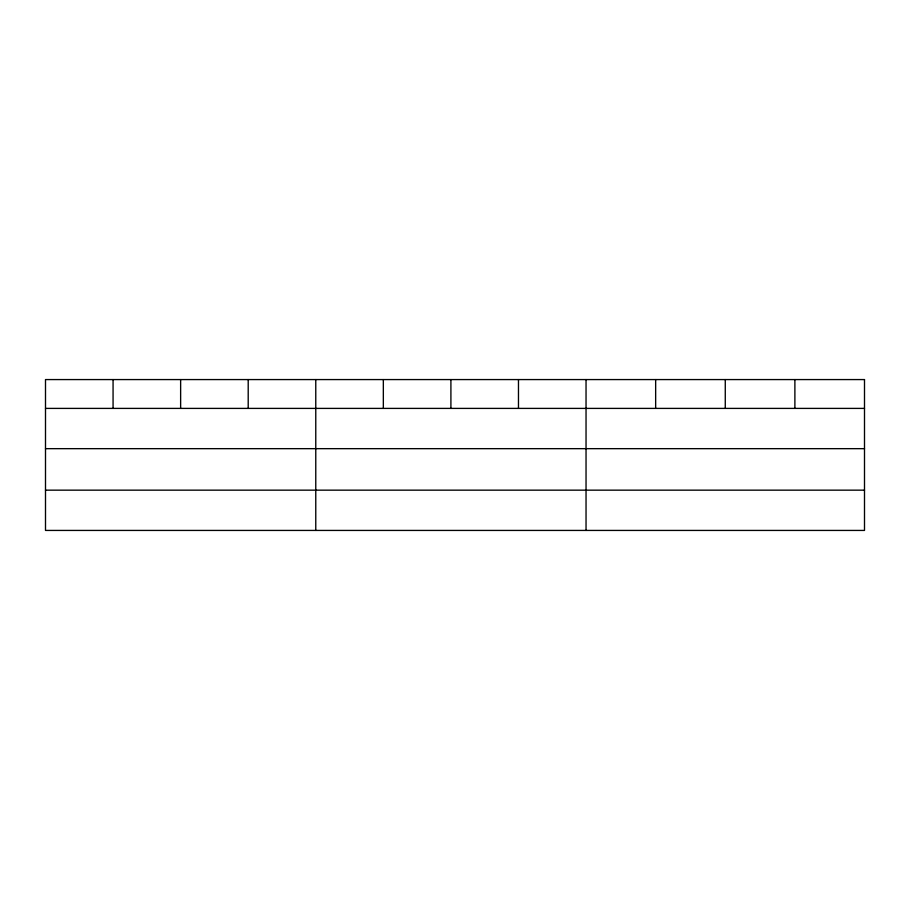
<?xml version="1.0" encoding="UTF-8"?>
<svg xmlns="http://www.w3.org/2000/svg" width="910" height="910" viewBox="0 0 910 910"><rect width="100%" height="100%" fill="white"/><g stroke="black" fill="none" stroke-linecap="round" stroke-linejoin="round"><path stroke-width="1.36" d="M45.5 408.397L864.5 408.397M45.5 448.664L864.5 448.664M45.5 490.16L864.5 490.16M794.885 379.572L794.885 408.397M725.27 379.572L725.27 408.397M655.655 379.572L655.655 408.397M586.04 379.572L586.04 530.428M518.472 379.572L518.472 408.397M450.905 379.572L450.905 408.397M383.337 379.572L383.337 408.397M315.77 379.572L315.77 530.428M248.202 379.572L248.202 408.397M180.635 379.572L180.635 408.397M113.067 379.572L113.067 408.397M864.5 379.572L45.5 379.572L45.5 530.428L864.5 530.428L864.5 379.572"/></g></svg>
